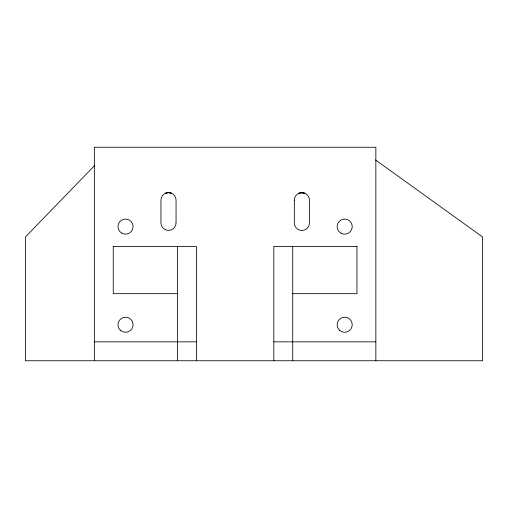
<?xml version="1.0" encoding="UTF-8"?>
<svg xmlns="http://www.w3.org/2000/svg" width="508" height="508" viewBox="0 0 508 508"><rect width="100%" height="100%" fill="white"/><g stroke="black" fill="none" stroke-linecap="round" stroke-linejoin="round"><path stroke-width="0.76" d="M94.806 165.329L25.4 236.995L25.4 360.744L482.6 360.744L482.6 236.995L375.539 159.95M298.939 193.275L300.361 192.83M165.665 193.148L168.732 192.602L171.552 193.243M299.098 193.205L301.708 192.672L304.552 193.154M165.881 193.065L168.497 192.602L171.336 193.148M300.857 192.742L304.781 193.25M113.252 246.444L196.38 246.444L196.38 360.744M356.965 246.444L273.837 246.444L273.837 360.744M177.483 293.675L113.252 293.675L113.252 246.132M292.729 293.675L356.965 293.675L356.965 246.132M94.361 341.852L196.38 341.852M273.837 341.852L375.856 341.852M375.856 360.744L375.856 147.257L94.361 147.257L94.361 360.744M292.729 246.444L292.729 360.744M177.483 246.444L177.483 360.744M294.329 200.222L294.31 222.891A7.557 7.557 0 0 0 301.854 230.454A7.557 7.557 0 0 0 309.423 222.91L309.448 200.235A7.557 7.557 0 0 0 301.898 192.672A7.557 7.557 0 0 0 294.329 200.222M176.054 222.828L176.054 200.158A7.557 7.557 0 0 0 168.497 192.602A7.557 7.557 0 0 0 160.941 200.158L160.941 222.828A7.557 7.557 0 0 0 168.497 230.384A7.557 7.557 0 0 0 176.054 222.828M121.755 233.153A7.557 7.557 0 0 0 133.09 226.606A7.557 7.557 0 0 0 121.755 220.059A7.557 7.557 0 0 0 121.755 233.153M120.294 330.181A7.557 7.557 0 0 0 132.867 326.536A7.557 7.557 0 0 0 123.425 317.475A7.557 7.557 0 0 0 120.294 330.181M340.906 233.153A7.557 7.557 0 0 0 352.241 226.606A7.557 7.557 0 0 0 340.906 220.059A7.557 7.557 0 0 0 340.906 233.153M339.452 330.181A7.557 7.557 0 0 0 352.019 326.536A7.557 7.557 0 0 0 342.582 317.475A7.557 7.557 0 0 0 339.452 330.181"/></g></svg>
